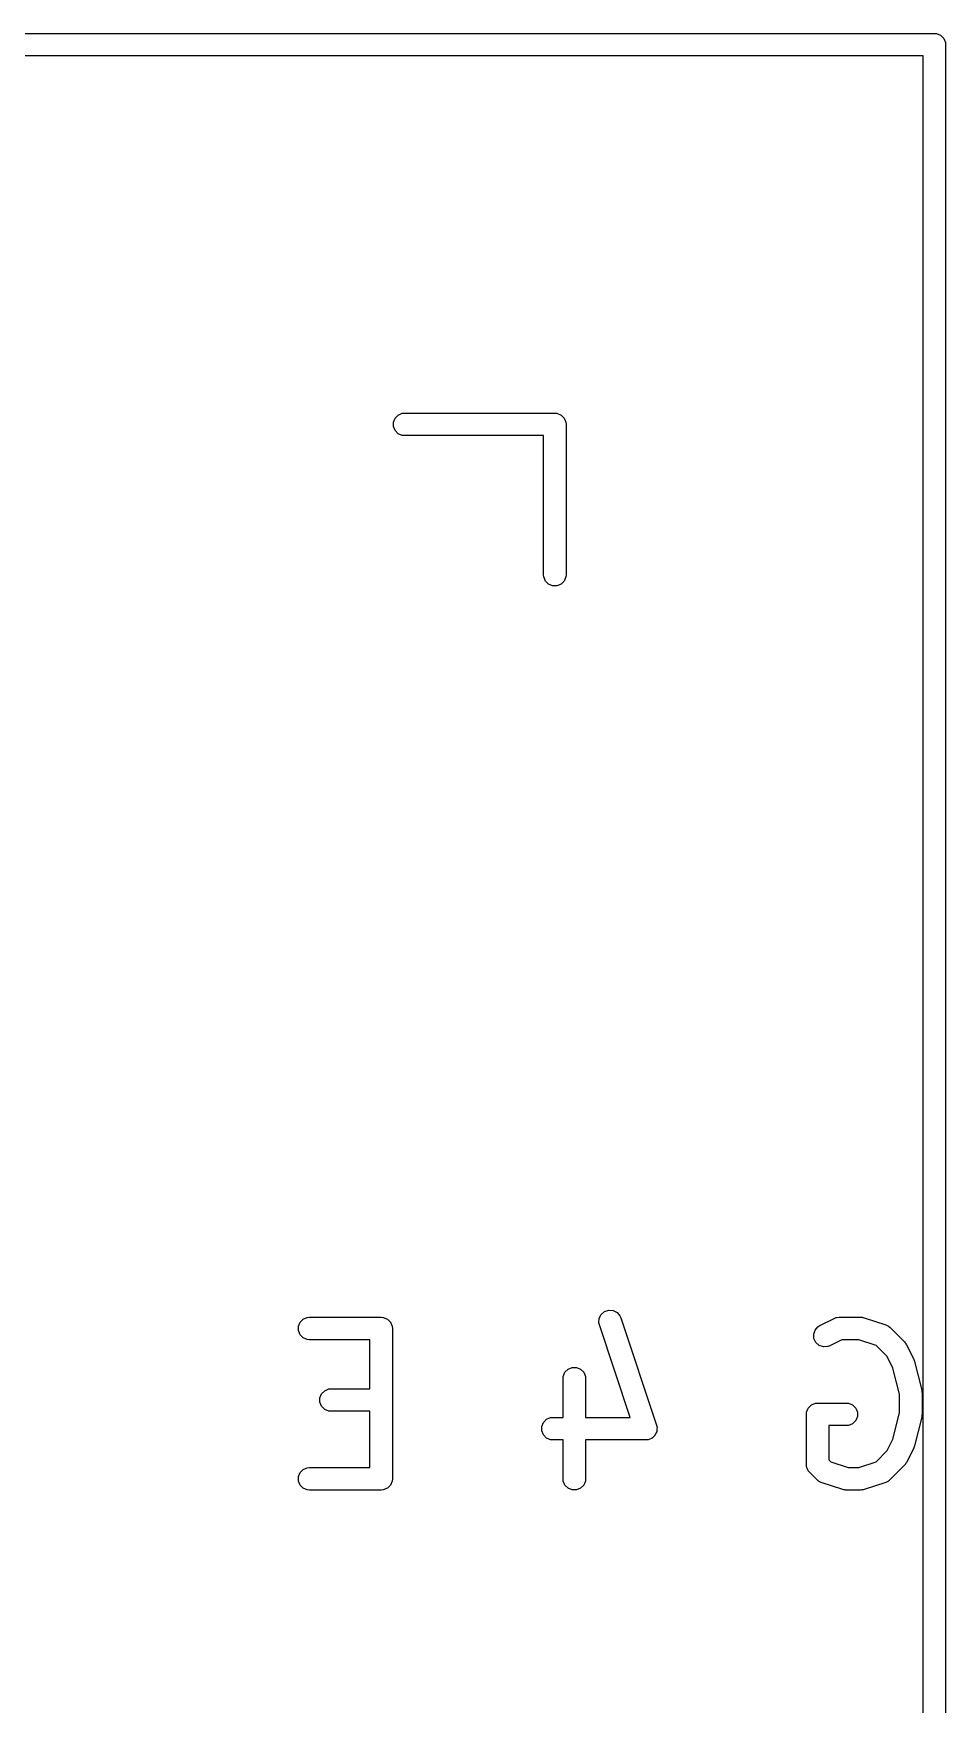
# Model space of a CAD drawing. Extents: x 100 to 190, y -154 to -36.
# Drawn here: x 174.98 to 181.05, y -68.19 to -57.07 of the extents above; entities that cross this region are included whole.
import ezdxf

# ---------------------------------------------------------------- set-up
doc = ezdxf.new("R2010")
doc.units = 0
doc.layers.add('BLACK', color=7, linetype='CONTINUOUS')

msp = doc.modelspace()

# ---------------------------------------------------------------- linework, layer by layer
at = {"layer": 'BLACK', "linetype": 'CONTINUOUS'}
for p, q in [((161.925, -57.075), (180.975, -57.075)), ((180.975, -57.075), (180.989632, -57.076441)), ((180.989632, -57.076441), (181.016668, -57.08764)), ((181.016668, -57.08764), (181.03736, -57.108332)), ((181.03736, -57.108332), (181.048559, -57.135368)), ((180.9, -57.225), (162, -57.225)), ((180.9, -76.125), (180.9, -57.225)), ((181.048559, -57.135368), (181.05, -57.15)), ((181.05, -57.15), (181.05, -76.2)), ((177.376441, -59.660368), (177.38764, -59.633332)), ((177.376441, -59.689632), (177.376441, -59.660368)), ((177.38764, -59.633332), (177.408332, -59.61264)), ((177.408332, -59.61264), (177.435368, -59.601441)), ((177.435368, -59.601441), (177.45, -59.6)), ((177.45, -59.6), (178.45, -59.6)), ((178.45, -59.6), (178.464632, -59.601441)), ((178.464632, -59.601441), (178.491668, -59.61264)), ((178.491668, -59.61264), (178.51236, -59.633332)), ((178.51236, -59.633332), (178.523559, -59.660368)), ((178.523559, -59.660368), (178.525, -59.675)), ((178.525, -59.675), (178.525, -60.675)), ((177.38764, -59.716668), (177.376441, -59.689632)), ((177.408332, -59.73736), (177.38764, -59.716668)), ((177.435368, -59.748559), (177.408332, -59.73736)), ((177.45, -59.75), (177.435368, -59.748559)), ((178.375, -59.75), (177.45, -59.75)), ((178.375, -60.675), (178.375, -59.75)), ((178.376441, -60.689632), (178.375, -60.675)), ((178.525, -60.675), (178.523559, -60.689632)), ((178.38764, -60.716668), (178.376441, -60.689632)), ((178.408332, -60.73736), (178.38764, -60.716668)), ((178.435368, -60.748559), (178.408332, -60.73736)), ((178.464632, -60.748559), (178.435368, -60.748559)), ((178.491668, -60.73736), (178.464632, -60.748559)), ((178.51236, -60.716668), (178.491668, -60.73736)), ((178.523559, -60.689632), (178.51236, -60.716668)), ((178.781018, -65.574443), (178.808781, -65.565189)), ((178.808781, -65.565189), (178.837971, -65.567264)), ((178.837971, -65.567264), (178.864144, -65.58035)), ((176.744602, -65.672587), (176.755801, -65.645551)), ((176.744602, -65.701851), (176.744602, -65.672587)), ((176.755801, -65.645551), (176.776493, -65.624859)), ((176.776493, -65.624859), (176.803529, -65.61366)), ((176.803529, -65.61366), (176.818161, -65.612219)), ((176.818161, -65.612219), (177.294351, -65.612219)), ((177.294351, -65.612219), (177.308983, -65.61366)), ((177.308983, -65.61366), (177.336019, -65.624859)), ((177.336019, -65.624859), (177.356711, -65.645551)), ((177.356711, -65.645551), (177.36791, -65.672587)), ((177.36791, -65.672587), (177.369351, -65.687219)), ((178.74375, -65.64898), (178.745825, -65.61979)), ((178.74701, -65.663317), (178.74375, -65.64898)), ((178.745825, -65.61979), (178.758911, -65.593617)), ((178.952199, -66.278885), (178.74701, -65.663317)), ((178.758911, -65.593617), (178.781018, -65.574443)), ((178.864144, -65.58035), (178.883318, -65.602457)), ((178.883318, -65.602457), (178.889312, -65.615883)), ((178.889312, -65.615883), (179.127407, -66.330167)), ((180.181576, -65.697696), (180.200749, -65.675588)), ((180.200749, -65.675588), (180.213192, -65.667756)), ((180.213192, -65.667756), (180.30843, -65.620137)), ((180.30843, -65.620137), (180.322161, -65.614882)), ((180.322161, -65.614882), (180.32485, -65.61469)), ((180.32485, -65.61469), (180.327339, -65.61366)), ((180.327339, -65.61366), (180.341971, -65.612219)), ((180.341971, -65.612219), (180.484828, -65.612219)), ((180.484828, -65.612219), (180.492233, -65.612948)), ((180.492233, -65.612948), (180.494208, -65.612808)), ((180.494208, -65.612808), (180.496805, -65.613398)), ((180.496805, -65.613398), (180.49946, -65.61366)), ((180.49946, -65.61366), (180.501291, -65.614418)), ((180.501291, -65.614418), (180.508545, -65.616068)), ((180.508545, -65.616068), (180.651402, -65.663687)), ((180.651402, -65.663687), (180.664827, -65.669681)), ((180.664827, -65.669681), (180.666862, -65.671446)), ((180.666862, -65.671446), (180.669353, -65.672478)), ((180.669353, -65.672478), (180.680718, -65.681805)), ((176.755801, -65.728887), (176.744602, -65.701851)), ((176.776493, -65.749579), (176.755801, -65.728887)), ((176.803529, -65.760778), (176.776493, -65.749579)), ((176.818161, -65.762219), (176.803529, -65.760778)), ((177.219351, -65.762219), (176.818161, -65.762219)), ((177.219351, -66.088409), (177.219351, -65.762219)), ((177.369351, -65.687219), (177.369351, -66.687219)), ((180.172322, -65.725457), (180.181576, -65.697696)), ((180.174396, -65.754647), (180.172322, -65.725457)), ((180.187483, -65.780822), (180.174396, -65.754647)), ((180.209591, -65.799995), (180.187483, -65.780822)), ((180.359676, -65.762219), (180.280274, -65.80192)), ((180.472658, -65.762219), (180.359676, -65.762219)), ((180.587171, -65.80039), (180.472658, -65.762219)), ((180.680718, -65.681805), (180.775956, -65.777043)), ((180.775956, -65.777043), (180.780676, -65.782793)), ((180.780676, -65.782793), (180.782173, -65.784092)), ((180.782173, -65.784092), (180.783592, -65.786346)), ((180.783592, -65.786346), (180.785284, -65.788408)), ((180.785284, -65.788408), (180.786042, -65.79024)), ((180.786042, -65.79024), (180.790005, -65.796535)), ((180.237352, -65.809249), (180.209591, -65.799995)), ((180.266542, -65.807175), (180.237352, -65.809249)), ((180.280274, -65.80192), (180.266542, -65.807175)), ((180.661284, -65.874503), (180.587171, -65.80039)), ((180.699777, -65.95149), (180.661284, -65.874503)), ((180.790005, -65.796535), (180.837624, -65.891773)), ((180.837624, -65.891773), (180.838033, -65.892842)), ((180.838033, -65.892842), (180.838356, -65.893278)), ((180.838356, -65.893278), (180.840542, -65.899397)), ((180.840542, -65.899397), (180.842879, -65.905504)), ((178.505066, -66.020552), (178.506507, -66.00592)), ((178.506507, -66.00592), (178.517706, -65.978884)), ((178.517706, -65.978884), (178.538398, -65.958192)), ((178.538398, -65.958192), (178.565434, -65.946993)), ((178.565434, -65.946993), (178.594698, -65.946993)), ((178.594698, -65.946993), (178.621734, -65.958192)), ((178.621734, -65.958192), (178.642426, -65.978884)), ((178.642426, -65.978884), (178.653625, -66.00592)), ((178.653625, -66.00592), (178.655066, -66.020552)), ((180.743161, -66.125024), (180.699777, -65.95149)), ((180.842879, -65.905504), (180.842917, -65.906044)), ((180.842917, -65.906044), (180.843303, -65.907124)), ((180.843303, -65.907124), (180.890922, -66.0976)), ((176.887459, -66.148777), (176.898658, -66.121741)), ((176.898658, -66.121741), (176.91935, -66.101049)), ((176.91935, -66.101049), (176.946386, -66.08985)), ((176.946386, -66.08985), (176.961018, -66.088409)), ((176.961018, -66.088409), (177.219351, -66.088409)), ((178.505066, -66.278885), (178.505066, -66.020552)), ((178.655066, -66.020552), (178.655066, -66.278885)), ((180.743161, -66.249413), (180.743161, -66.125024)), ((180.890922, -66.0976), (180.891297, -66.100136)), ((180.891297, -66.100136), (180.89172, -66.101158)), ((180.89172, -66.101158), (180.892262, -66.10667)), ((180.892262, -66.10667), (180.893072, -66.112144)), ((180.893072, -66.112144), (180.892909, -66.113236)), ((180.892909, -66.113236), (180.893161, -66.11579)), ((180.893161, -66.11579), (180.893161, -66.258647)), ((176.887459, -66.178041), (176.887459, -66.148777)), ((176.898658, -66.205077), (176.887459, -66.178041)), ((176.91935, -66.225769), (176.898658, -66.205077)), ((176.946386, -66.236968), (176.91935, -66.225769)), ((180.125555, -66.244015), (180.136754, -66.216979)), ((180.136754, -66.216979), (180.157446, -66.196287)), ((180.157446, -66.196287), (180.184482, -66.185088)), ((180.184482, -66.185088), (180.199114, -66.183647)), ((180.199114, -66.183647), (180.38959, -66.183647)), ((180.38959, -66.183647), (180.404222, -66.185088)), ((180.404222, -66.185088), (180.431258, -66.196287)), ((180.431258, -66.196287), (180.45195, -66.216979)), ((180.45195, -66.216979), (180.463149, -66.244015)), ((176.961018, -66.238409), (176.946386, -66.236968)), ((177.219351, -66.238409), (176.961018, -66.238409)), ((177.219351, -66.612219), (177.219351, -66.238409)), ((178.36365, -66.339253), (178.374849, -66.312217)), ((178.36365, -66.368517), (178.36365, -66.339253)), ((178.374849, -66.312217), (178.395541, -66.291525)), ((178.395541, -66.291525), (178.422577, -66.280326)), ((178.422577, -66.280326), (178.437209, -66.278885)), ((178.437209, -66.278885), (178.505066, -66.278885)), ((178.655066, -66.278885), (178.952199, -66.278885)), ((179.127407, -66.330167), (179.129056, -66.337422)), ((179.129056, -66.337422), (179.129815, -66.339253)), ((179.129815, -66.339253), (179.129815, -66.340757)), ((179.129815, -66.340757), (179.130667, -66.344504)), ((179.130667, -66.344504), (179.129815, -66.356489)), ((180.124114, -66.258647), (180.125555, -66.244015)), ((180.124114, -66.59198), (180.124114, -66.258647)), ((180.38959, -66.333647), (180.274114, -66.333647)), ((180.274114, -66.333647), (180.274114, -66.560914)), ((180.404222, -66.332206), (180.38959, -66.333647)), ((180.431258, -66.321007), (180.404222, -66.332206)), ((180.45195, -66.300315), (180.431258, -66.321007)), ((180.463149, -66.273279), (180.45195, -66.300315)), ((180.463149, -66.244015), (180.463149, -66.273279)), ((180.699777, -66.422947), (180.743161, -66.249413)), ((180.890922, -66.276837), (180.843303, -66.467313)), ((180.891297, -66.2743), (180.890922, -66.276837)), ((180.89172, -66.273279), (180.891297, -66.2743)), ((180.892262, -66.267766), (180.89172, -66.273279)), ((180.893072, -66.262293), (180.892262, -66.267766)), ((180.893161, -66.258647), (180.892909, -66.2612)), ((180.892909, -66.2612), (180.893072, -66.262293)), ((178.374849, -66.395553), (178.36365, -66.368517)), ((178.395541, -66.416245), (178.374849, -66.395553)), ((178.422577, -66.427444), (178.395541, -66.416245)), ((178.437209, -66.428885), (178.422577, -66.427444)), ((178.505066, -66.428885), (178.437209, -66.428885)), ((178.505066, -66.687219), (178.505066, -66.428885)), ((179.056256, -66.428885), (178.655066, -66.428885)), ((178.655066, -66.428885), (178.655066, -66.687219)), ((179.063661, -66.428155), (179.056256, -66.428885)), ((179.065636, -66.428296), (179.063661, -66.428155)), ((179.067061, -66.42782), (179.065636, -66.428296)), ((179.070888, -66.427444), (179.067061, -66.42782)), ((179.081997, -66.422842), (179.070888, -66.427444)), ((179.093398, -66.419042), (179.081997, -66.422842)), ((179.095433, -66.417276), (179.093398, -66.419042)), ((179.097924, -66.416245), (179.095433, -66.417276)), ((179.106426, -66.407742), (179.097924, -66.416245)), ((179.115506, -66.399868), (179.106426, -66.407742)), ((179.11671, -66.397458), (179.115506, -66.399868)), ((179.118616, -66.395553), (179.11671, -66.397458)), ((179.123218, -66.384441), (179.118616, -66.395553)), ((179.128592, -66.373694), (179.123218, -66.384441)), ((179.128782, -66.371008), (179.128592, -66.373694)), ((179.129815, -66.368517), (179.128782, -66.371008)), ((179.129815, -66.356489), (179.129815, -66.368517)), ((180.661283, -66.499934), (180.699777, -66.422947)), ((180.274114, -66.560914), (180.287247, -66.574048)), ((180.587171, -66.574047), (180.661283, -66.499934)), ((180.837624, -66.482664), (180.790005, -66.577902)), ((180.838033, -66.481594), (180.837624, -66.482664)), ((180.838356, -66.481159), (180.838033, -66.481594)), ((180.840548, -66.475022), (180.838356, -66.481159)), ((180.842879, -66.468933), (180.840548, -66.475022)), ((180.842917, -66.468392), (180.842879, -66.468933)), ((180.843303, -66.467313), (180.842917, -66.468392)), ((176.744602, -66.672587), (176.755801, -66.645551)), ((176.744602, -66.701851), (176.744602, -66.672587)), ((176.755801, -66.645551), (176.776493, -66.624859)), ((176.776493, -66.624859), (176.803529, -66.61366)), ((176.803529, -66.61366), (176.818161, -66.612219)), ((176.818161, -66.612219), (177.219351, -66.612219)), ((180.125555, -66.606612), (180.124114, -66.59198)), ((180.129472, -66.616068), (180.125555, -66.606612)), ((180.136753, -66.633647), (180.129472, -66.616068)), ((180.14608, -66.645012), (180.136753, -66.633647)), ((180.193699, -66.692632), (180.14608, -66.645012)), ((180.287247, -66.574048), (180.40176, -66.612219)), ((180.40176, -66.612219), (180.472658, -66.612219)), ((180.472658, -66.612219), (180.587171, -66.574047)), ((180.775957, -66.597393), (180.680718, -66.692633)), ((180.780674, -66.591644), (180.775957, -66.597393)), ((180.782173, -66.590345), (180.780674, -66.591644)), ((180.783594, -66.588086), (180.782173, -66.590345)), ((180.785284, -66.586028), (180.783594, -66.588086)), ((180.786041, -66.584198), (180.785284, -66.586028)), ((180.790005, -66.577902), (180.786041, -66.584198)), ((176.755801, -66.728887), (176.744602, -66.701851)), ((176.776493, -66.749579), (176.755801, -66.728887)), ((176.803529, -66.760778), (176.776493, -66.749579)), ((176.818161, -66.762219), (176.803529, -66.760778)), ((177.294351, -66.762219), (176.818161, -66.762219)), ((177.308983, -66.760778), (177.294351, -66.762219)), ((177.336019, -66.749579), (177.308983, -66.760778)), ((177.356711, -66.728887), (177.336019, -66.749579)), ((177.36791, -66.701851), (177.356711, -66.728887)), ((177.369351, -66.687219), (177.36791, -66.701851)), ((178.506507, -66.701851), (178.505066, -66.687219)), ((178.517706, -66.728887), (178.506507, -66.701851)), ((178.538398, -66.749579), (178.517706, -66.728887)), ((178.565434, -66.760778), (178.538398, -66.749579)), ((178.594698, -66.760778), (178.565434, -66.760778)), ((178.621734, -66.749579), (178.594698, -66.760778)), ((178.642426, -66.728887), (178.621734, -66.749579)), ((178.653625, -66.701851), (178.642426, -66.728887)), ((178.655066, -66.687219), (178.653625, -66.701851)), ((180.205065, -66.70196), (180.193699, -66.692632)), ((180.207553, -66.70299), (180.205065, -66.70196)), ((180.20959, -66.704757), (180.207553, -66.70299)), ((180.223016, -66.710751), (180.20959, -66.704757)), ((180.365872, -66.75837), (180.223016, -66.710751)), ((180.373127, -66.760019), (180.365872, -66.75837)), ((180.374958, -66.760778), (180.373127, -66.760019)), ((180.377611, -66.761039), (180.374958, -66.760778)), ((180.380209, -66.76163), (180.377611, -66.761039)), ((180.382183, -66.761489), (180.380209, -66.76163)), ((180.38959, -66.762219), (180.382183, -66.761489)), ((180.484828, -66.762219), (180.38959, -66.762219)), ((180.492233, -66.761489), (180.484828, -66.762219)), ((180.494208, -66.76163), (180.492233, -66.761489)), ((180.496805, -66.761039), (180.494208, -66.76163)), ((180.49946, -66.760778), (180.496805, -66.761039)), ((180.501291, -66.760019), (180.49946, -66.760778)), ((180.508545, -66.75837), (180.501291, -66.760019)), ((180.651402, -66.710751), (180.508545, -66.75837)), ((180.664827, -66.704757), (180.651402, -66.710751)), ((180.666862, -66.702991), (180.664827, -66.704757)), ((180.669353, -66.70196), (180.666862, -66.702991)), ((180.680718, -66.692633), (180.669353, -66.70196))]:
    msp.add_line(p, q, dxfattribs=at)

doc.saveas('drawing.dxf')
